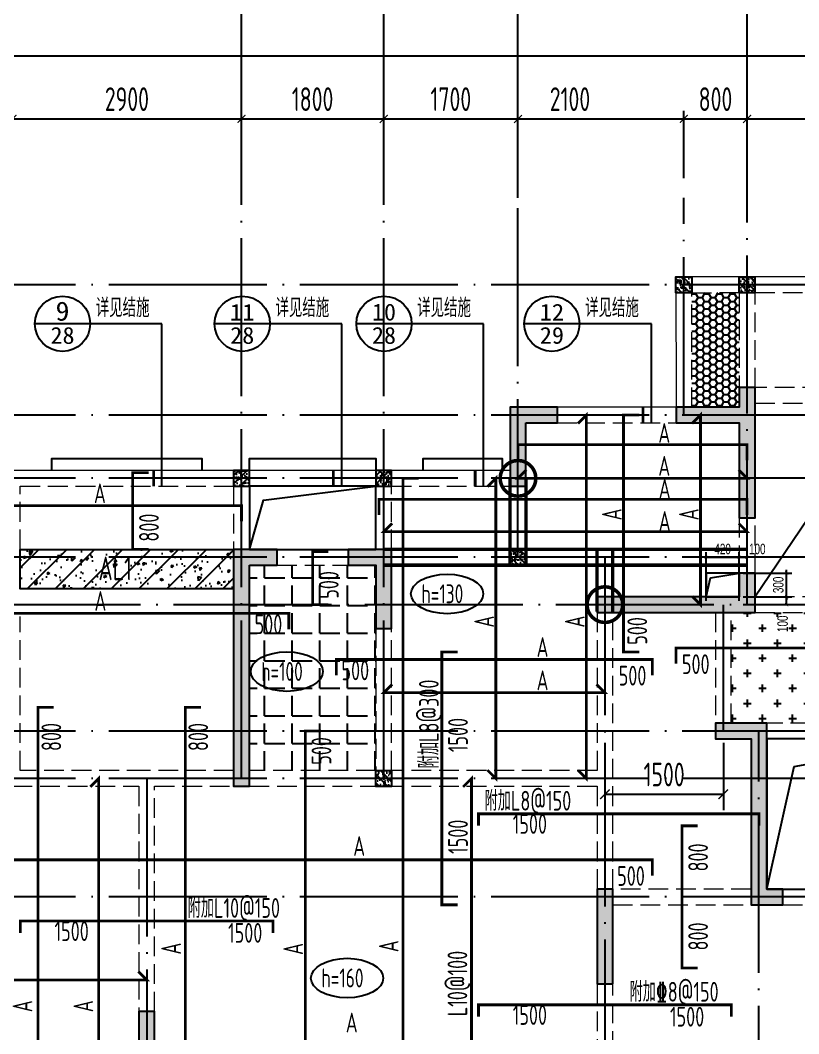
# Model space of a CAD drawing. Extents: x -1058961 to 23600, y -449123 to 2751847.
# Drawn here: x -329506 to -319653, y -185706 to -172876 of the extents above; entities that cross this region are included whole.
import ezdxf
from ezdxf.enums import TextEntityAlignment as Align

# ---------------------------------------------------------------- set-up
doc = ezdxf.new("R2010")
doc.units = 0
doc.header["$LTSCALE"] = 1000
doc.linetypes.add('DASH', pattern=[0.35, 0.25, -0.1])
doc.linetypes.add('DOTE', pattern=[2.42, 2, -0.2, 0.02, -0.2])
doc.layers.get('0').update_dxf_attribs({"linetype": 'CONTINUOUS'})
doc.layers.get('DEFPOINTS').update_dxf_attribs({"linetype": 'CONTINUOUS'})
doc.layers.add('+公共字体', color=7, linetype='CONTINUOUS', lineweight=20)
for name, color, linetype in [('A-AXIS', 1, 'CONTINUOUS'), ('A-DOTE', 10, 'DOTE'), ('BEAM', 4, 'DASH'), ('DIM_IDEN', 67, 'CONTINUOUS'), ('PUB_TEXT', 2, 'CONTINUOUS'), ('ROOF', 183, 'CONTINUOUS'), ('S-B板填充', 251, 'CONTINUOUS'), ('S-B板标注', 3, 'CONTINUOUS'), ('S-B板配筋', 6, 'CONTINUOUS'), ('S-B板配筋号', 7, 'CONTINUOUS'), ('S-C承台编号', 6, 'CONTINUOUS'), ('S-D洞口', 4, 'CONTINUOUS'), ('S-D洞口标注', 3, 'CONTINUOUS'), ('S-L主梁线', 4, 'DASH'), ('S-Q墙填充', 252, 'CONTINUOUS'), ('S-Q墙实线', 6, 'CONTINUOUS'), ('S-Q墙标注', 3, 'CONTINUOUS'), ('S-Y一般标注', 3, 'CONTINUOUS'), ('S-板正筋', 2, 'CONTINUOUS'), ('S-构造柱', 212, 'CONTINUOUS'), ('TEXT', 2, 'CONTINUOUS'), ('水平筋标注', 7, 'CONTINUOUS'), ('看线', 251, 'CONTINUOUS')]:
    doc.layers.add(name, color=color, linetype=linetype)
doc.layers.add('配箍校核', color=34, linetype='CONTINUOUS', plot=False)
doc.styles.add('_TCH_AXIS', font='COMPLEX', dxfattribs={"bigfont": 'GBCBIG'})
doc.styles.add('_TCH_LABEL', font='simhei.ttf')
doc.styles.add('TSSD_DIMENSION', font='Tssdeng.shx', dxfattribs={"width": 0.7, "bigfont": 'tssdchn.shx'})
doc.styles.add('TSSD_REIN', font='tssdeng.shx', dxfattribs={"width": 0.7, "height": 300, "bigfont": 'tssdchn.shx'})
doc.styles.add('结构文字', font='zstxt.shx', dxfattribs={"width": 0.7, "bigfont": 'zshz.shx'})
doc.dimstyles.new('STRUCK', dxfattribs={"dimtxt": 400, "dimasz": 121, "dimexe": 200, "dimexo": 150, "dimgap": 115, "dimtad": 1, "dimdec": 0, "dimdsep": 46, "dimtxsty": '结构文字', "dimblk": 'ARCHTICK', "dimcen": 400, "dimclrd": 3, "dimclre": 3, "dimclrt": 7, "dimadec": 0, "dimazin": 0, "dimtfac": 1, "dimtdec": 0, "dimtix": 1, "dimtmove": 2, "dimatfit": 3, "dimldrblk": '_DIMX', "dimfxl": 0, "dimtolj": 1, "dimtzin": 0, "dimarcsym": 0})
doc.dimstyles.new('STRUCK30', dxfattribs={"dimscale": 0.33333, "dimtxt": 400, "dimasz": 121, "dimexe": 200, "dimexo": 150, "dimgap": 115, "dimtad": 1, "dimdec": 0, "dimdsep": 46, "dimtxsty": '结构文字', "dimblk": 'ARCHTICK', "dimcen": 400, "dimclrd": 3, "dimclre": 3, "dimclrt": 7, "dimadec": 0, "dimazin": 0, "dimtfac": 1, "dimtdec": 0, "dimtix": 1, "dimtmove": 2, "dimatfit": 3, "dimldrblk": '_DIMX', "dimfxl": 0, "dimtolj": 1, "dimtzin": 0, "dimarcsym": 0})
doc.dimstyles.new('TSSD_100_100', dxfattribs={"dimtxt": 300, "dimasz": 100, "dimexe": 100, "dimexo": 250, "dimgap": 100, "dimtad": 1, "dimdec": 0, "dimzin": 0, "dimdsep": 46, "dimtxsty": 'TSSD_DIMENSION', "dimblk": 'ARCHTICK', "dimcen": 0, "dimdle": 100, "dimclrt": 7, "dimadec": 0, "dimazin": 0, "dimtfac": 1, "dimtdec": 0, "dimtix": 1, "dimtmove": 2, "dimatfit": 3, "dimldrblk": 'ARCHTICK', "dimfxl": 0, "dimtolj": 1, "dimtzin": 0, "dimarcsym": 0})

# ---------------------------------------------------------------- blocks, each defined once
blk = doc.blocks.new('_ArchTick')
at = {"color": 0, "linetype": 'ByBlock', "const_width": 0.15}
blk.add_lwpolyline([(-0.5, -0.5), (0.5, 0.5)], dxfattribs=at)
blk = doc.blocks.new('*D1063')
at = {"layer": 'DEFPOINTS', "color": 0}
for p in [(9300, 19250), (6400, 18250), (9300, 18250)]:
    blk.add_point(p, dxfattribs=at)
at = {"layer": 'S-Y一般标注', "color": 0, "lineweight": -2}
for p, q in [((6300, 19250), (9400, 19250)), ((6400, 18500), (6400, 19350)), ((9300, 18500), (9300, 19350))]:
    blk.add_line(p, q, dxfattribs=at)
at = {"layer": 'S-Y一般标注', "color": 0, "lineweight": -2, "xscale": 100, "yscale": 100, "zscale": 100, "rotation": 180}
blk.add_blockref('_ArchTick', (6400, 19250), dxfattribs=at)
at = {"layer": 'S-Y一般标注', "color": 0, "lineweight": -2, "xscale": 100, "yscale": 100, "zscale": 100}
blk.add_blockref('_ArchTick', (9300, 19250), dxfattribs=at)
at = {"layer": 'S-Y一般标注', "color": 7, "insert": (7850, 19500), "char_height": 300, "attachment_point": 5, "style": 'TSSD_DIMENSION'}
blk.add_mtext('\\A1;2900', dxfattribs=at)
blk = doc.blocks.new('*D1064')
at = {"layer": 'DEFPOINTS', "color": 0}
for p in [(11100, 19250), (9300, 18250), (11100, 18250)]:
    blk.add_point(p, dxfattribs=at)
at = {"layer": 'S-Y一般标注', "color": 0, "lineweight": -2}
for p, q in [((9200, 19250), (11200, 19250)), ((9300, 18500), (9300, 19350)), ((11100, 18500), (11100, 19350))]:
    blk.add_line(p, q, dxfattribs=at)
at = {"layer": 'S-Y一般标注', "color": 0, "lineweight": -2, "xscale": 100, "yscale": 100, "zscale": 100, "rotation": 180}
blk.add_blockref('_ArchTick', (9300, 19250), dxfattribs=at)
at = {"layer": 'S-Y一般标注', "color": 0, "lineweight": -2, "xscale": 100, "yscale": 100, "zscale": 100}
blk.add_blockref('_ArchTick', (11100, 19250), dxfattribs=at)
at = {"layer": 'S-Y一般标注', "color": 7, "insert": (10200, 19500), "char_height": 300, "attachment_point": 5, "style": 'TSSD_DIMENSION'}
blk.add_mtext('\\A1;1800', dxfattribs=at)
blk = doc.blocks.new('*D1065')
at = {"layer": 'DEFPOINTS', "color": 0}
for p in [(12800, 19250), (11100, 18250), (12800, 18250)]:
    blk.add_point(p, dxfattribs=at)
at = {"layer": 'S-Y一般标注', "color": 0, "lineweight": -2}
for p, q in [((11000, 19250), (12900, 19250)), ((11100, 18500), (11100, 19350)), ((12800, 18500), (12800, 19350))]:
    blk.add_line(p, q, dxfattribs=at)
at = {"layer": 'S-Y一般标注', "color": 0, "lineweight": -2, "xscale": 100, "yscale": 100, "zscale": 100, "rotation": 180}
blk.add_blockref('_ArchTick', (11100, 19250), dxfattribs=at)
at = {"layer": 'S-Y一般标注', "color": 0, "lineweight": -2, "xscale": 100, "yscale": 100, "zscale": 100}
blk.add_blockref('_ArchTick', (12800, 19250), dxfattribs=at)
at = {"layer": 'S-Y一般标注', "color": 7, "insert": (11950, 19500), "char_height": 300, "attachment_point": 5, "style": 'TSSD_DIMENSION'}
blk.add_mtext('\\A1;1700', dxfattribs=at)
blk = doc.blocks.new('*D1066')
at = {"layer": 'DEFPOINTS', "color": 0}
for p in [(14900, 19250), (12800, 18250), (14900, 18250)]:
    blk.add_point(p, dxfattribs=at)
at = {"layer": 'S-Y一般标注', "color": 0, "lineweight": -2}
for p, q in [((12700, 19250), (15000, 19250)), ((12800, 18500), (12800, 19350)), ((14900, 18500), (14900, 19350))]:
    blk.add_line(p, q, dxfattribs=at)
at = {"layer": 'S-Y一般标注', "color": 0, "lineweight": -2, "xscale": 100, "yscale": 100, "zscale": 100, "rotation": 180}
blk.add_blockref('_ArchTick', (12800, 19250), dxfattribs=at)
at = {"layer": 'S-Y一般标注', "color": 0, "lineweight": -2, "xscale": 100, "yscale": 100, "zscale": 100}
blk.add_blockref('_ArchTick', (14900, 19250), dxfattribs=at)
at = {"layer": 'S-Y一般标注', "color": 7, "insert": (13458, 19500), "char_height": 300, "attachment_point": 5, "style": 'TSSD_DIMENSION'}
blk.add_mtext('\\A1;2100', dxfattribs=at)
blk = doc.blocks.new('*D1067')
at = {"layer": 'DEFPOINTS', "color": 0}
for p in [(18500, 19250), (15700, 18250), (18500, 18250)]:
    blk.add_point(p, dxfattribs=at)
at = {"layer": 'S-Y一般标注', "color": 0, "lineweight": -2}
for p, q in [((15600, 19250), (18600, 19250)), ((15700, 18500), (15700, 19350)), ((18500, 18500), (18500, 19350))]:
    blk.add_line(p, q, dxfattribs=at)
at = {"layer": 'S-Y一般标注', "color": 0, "lineweight": -2, "xscale": 100, "yscale": 100, "zscale": 100, "rotation": 180}
blk.add_blockref('_ArchTick', (15700, 19250), dxfattribs=at)
at = {"layer": 'S-Y一般标注', "color": 0, "lineweight": -2, "xscale": 100, "yscale": 100, "zscale": 100}
blk.add_blockref('_ArchTick', (18500, 19250), dxfattribs=at)
at = {"layer": 'S-Y一般标注', "color": 7, "insert": (17100, 19500), "char_height": 300, "attachment_point": 5, "style": 'TSSD_DIMENSION'}
blk.add_mtext('\\A1;2800', dxfattribs=at)
blk = doc.blocks.new('*D1084')
at = {"layer": 'DEFPOINTS', "color": 0}
for p in [(54600, 20050), (4600, 18250), (54600, 18250)]:
    blk.add_point(p, dxfattribs=at)
at = {"layer": 'S-Y一般标注', "color": 0, "lineweight": -2}
for p, q in [((4600, 18500), (4600, 20150)), ((54600, 18500), (54600, 20150)), ((4500, 20050), (54700, 20050))]:
    blk.add_line(p, q, dxfattribs=at)
at = {"layer": 'S-Y一般标注', "color": 0, "lineweight": -2, "xscale": 100, "yscale": 100, "zscale": 100, "rotation": 180}
blk.add_blockref('_ArchTick', (4600, 20050), dxfattribs=at)
at = {"layer": 'S-Y一般标注', "color": 0, "lineweight": -2, "xscale": 100, "yscale": 100, "zscale": 100}
blk.add_blockref('_ArchTick', (54600, 20050), dxfattribs=at)
at = {"layer": 'S-Y一般标注', "color": 7, "insert": (29600, 20300), "char_height": 300, "attachment_point": 5, "style": 'TSSD_DIMENSION'}
blk.add_mtext('\\A1;50000', dxfattribs=at)
blk = doc.blocks.new('*D1095')
at = {"layer": 'DEFPOINTS', "color": 0}
for p in [(15700, 19250), (14900, 18250), (15700, 18250)]:
    blk.add_point(p, dxfattribs=at)
at = {"layer": 'S-Y一般标注', "color": 0, "lineweight": -2}
for p, q in [((14800, 19250), (15800, 19250)), ((14900, 18500), (14900, 19350)), ((15700, 18500), (15700, 19350))]:
    blk.add_line(p, q, dxfattribs=at)
at = {"layer": 'S-Y一般标注', "color": 0, "lineweight": -2, "xscale": 100, "yscale": 100, "zscale": 100, "rotation": 180}
blk.add_blockref('_ArchTick', (14900, 19250), dxfattribs=at)
at = {"layer": 'S-Y一般标注', "color": 0, "lineweight": -2, "xscale": 100, "yscale": 100, "zscale": 100}
blk.add_blockref('_ArchTick', (15700, 19250), dxfattribs=at)
at = {"layer": 'S-Y一般标注', "color": 7, "insert": (15300, 19500), "char_height": 300, "attachment_point": 5, "style": 'TSSD_DIMENSION'}
blk.add_mtext('\\A1;800', dxfattribs=at)
blk = doc.blocks.new('20210729.03504727')
at = {"layer": '看线', "color": 202, "ltscale": 0.5}
for points in [[(1800, 10800), (1800, 10950), (3700, 10950), (3700, 10800)], [(4300, 10800), (4300, 10950), (5900, 10950), (5900, 10800)], [(6500, 10800), (6500, 10950), (7500, 10950), (7500, 10800)]]:
    blk.add_lwpolyline(points, dxfattribs=at)
blk = doc.blocks.new('*D372')
at = {"layer": 'DEFPOINTS', "color": 0}
for p in [(-320406, -179874), (-319806, -179874), (-320406, -180174)]:
    blk.add_point(p, dxfattribs=at)
at = {"layer": 'S-D洞口标注', "color": 3, "lineweight": -2}
for p, q in [((-320356, -179874), (-319740, -179874)), ((-319806, -179874), (-319806, -179834)), ((-319806, -180174), (-319806, -179874)), ((-320356, -180174), (-319740, -180174)), ((-319806, -180174), (-319806, -180215))]:
    blk.add_line(p, q, dxfattribs=at)
at = {"layer": 'S-D洞口标注', "color": 3, "lineweight": -2, "xscale": 40.33293, "yscale": 40.33293, "zscale": 40.33293}
for p, rotation in [((-319806, -179874), 270), ((-319806, -180174), 90)]:
    blk.add_blockref('_ArchTick', p, dxfattribs=dict(at, rotation=rotation))
at = {"layer": 'S-D洞口标注', "color": 7, "insert": (-319911, -180024), "char_height": 133.3, "attachment_point": 5, "rotation": 90, "style": '结构文字'}
blk.add_mtext('\\A1;300', dxfattribs=at)
blk = doc.blocks.new('_DIMX')
blk.add_line((-150, 0), (150, 0))
at = {"const_width": 50}
blk.add_lwpolyline([(-70, -70), (70, 70)], dxfattribs=at)
blk = doc.blocks.new('*D373')
at = {"layer": 'DEFPOINTS', "color": 0}
for p in [(-320406, -179675), (-320826, -180275), (-320406, -180274)]:
    blk.add_point(p, dxfattribs=at)
at = {"layer": 'S-D洞口标注', "color": 3, "lineweight": -2}
for p, q in [((-320826, -180225), (-320826, -179608)), ((-320406, -180224), (-320406, -179608)), ((-320826, -179675), (-320406, -179675))]:
    blk.add_line(p, q, dxfattribs=at)
at = {"layer": 'S-D洞口标注', "color": 3, "lineweight": -2, "xscale": 40.33293, "yscale": 40.33293, "zscale": 40.33293, "rotation": 180}
blk.add_blockref('_ArchTick', (-320826, -179675), dxfattribs=at)
at = {"layer": 'S-D洞口标注', "color": 3, "lineweight": -2, "xscale": 40.33293, "yscale": 40.33293, "zscale": 40.33293}
blk.add_blockref('_ArchTick', (-320406, -179675), dxfattribs=at)
at = {"layer": 'S-D洞口标注', "color": 7, "insert": (-320616, -179570), "char_height": 133.3, "attachment_point": 5, "style": '结构文字'}
blk.add_mtext('\\A1;420', dxfattribs=at)
blk = doc.blocks.new('*D374')
at = {"layer": 'DEFPOINTS', "color": 0}
for p in [(-320306, -179675), (-320406, -180274), (-320306, -180274)]:
    blk.add_point(p, dxfattribs=at)
at = {"layer": 'S-D洞口标注', "color": 3, "lineweight": -2}
for p, q in [((-320406, -180224), (-320406, -179608)), ((-320306, -180224), (-320306, -179608)), ((-320406, -179675), (-320306, -179675))]:
    blk.add_line(p, q, dxfattribs=at)
at = {"layer": 'S-D洞口标注', "color": 3, "lineweight": -2, "xscale": 40.33293, "yscale": 40.33293, "zscale": 40.33293, "rotation": 180}
blk.add_blockref('_ArchTick', (-320406, -179675), dxfattribs=at)
at = {"layer": 'S-D洞口标注', "color": 3, "lineweight": -2, "xscale": 40.33293, "yscale": 40.33293, "zscale": 40.33293}
blk.add_blockref('_ArchTick', (-320306, -179675), dxfattribs=at)
at = {"layer": 'S-D洞口标注', "color": 7, "insert": (-320177, -179570), "char_height": 133.3, "attachment_point": 5, "style": '结构文字'}
blk.add_mtext('\\A1;100', dxfattribs=at)
blk = doc.blocks.new('*D375')
at = {"layer": 'DEFPOINTS', "color": 0}
for p in [(-320406, -180174), (-319806, -180174), (-320406, -180274)]:
    blk.add_point(p, dxfattribs=at)
at = {"layer": 'S-D洞口标注', "color": 3, "lineweight": -2}
for p, q in [((-320356, -180174), (-319740, -180174)), ((-319806, -180274), (-319806, -180174)), ((-320356, -180274), (-319740, -180274))]:
    blk.add_line(p, q, dxfattribs=at)
at = {"layer": 'S-D洞口标注', "color": 3, "lineweight": -2, "xscale": 40.33293, "yscale": 40.33293, "zscale": 40.33293}
for p, rotation in [((-319806, -180174), 90), ((-319806, -180274), 270)]:
    blk.add_blockref('_ArchTick', p, dxfattribs=dict(at, rotation=rotation))
at = {"layer": 'S-D洞口标注', "color": 7, "insert": (-319856, -180516), "char_height": 133.3, "attachment_point": 5, "rotation": 90, "style": '结构文字'}
blk.add_mtext('\\A1;100', dxfattribs=at)
blk = doc.blocks.new('20210803.22403995')
at = {"layer": '+公共字体', "color": 2, "const_width": 45}
for points in [[(-856038, -168387, 1), (-856038, -167937, 1), (-856038, -168387, -1)], [(-854938, -169986, 1), (-854938, -169536, 1), (-854938, -169986, -1)]]:
    blk.add_lwpolyline(points, format="xyb", dxfattribs=at)
blk = doc.blocks.new('20210807.15312446')
at = {"layer": 'S-Q墙填充'}
h = blk.add_hatch(color=252, dxfattribs=at)
h.dxf.hatch_style = 1
h.paths.add_polyline_path([(72216, 67840), (72216, 68190), (72016, 68190), (72016, 67940), (71216, 67940), (71216, 67740), (72016, 67740), (72016, 66540), (72216, 66540)])
h = blk.add_hatch(color=252, dxfattribs=at)
h.dxf.hatch_style = 1
h.paths.add_polyline_path([(69316, 67740), (69716, 67740), (69716, 67940), (69116, 67940), (69116, 66940), (69316, 66940)])
h = blk.add_hatch(color=252, dxfattribs=at)
h.dxf.hatch_style = 1
h.paths.add_polyline_path([(65816, 65940), (66166, 65940), (66166, 66140), (65616, 66140), (65616, 63140), (65816, 63140)])
h = blk.add_hatch(color=252, dxfattribs=at)
h.dxf.hatch_style = 1
h.paths.add_polyline_path([(67616, 66140), (67066, 66140), (67066, 65940), (67416, 65940), (67416, 65140), (67616, 65140)])
h = blk.add_hatch(color=252, dxfattribs=at)
h.dxf.hatch_style = 1
h.paths.add_polyline_path([(72216, 65340), (72216, 65840), (72016, 65840), (72016, 65540), (71816, 65540), (70216, 65540), (70216, 65340), (71816, 65340)])
h = blk.add_hatch(color=252, dxfattribs=at)
h.dxf.hatch_style = 1
h.paths.add_polyline_path([(72366, 61840), (72366, 63940), (71716, 63940), (71716, 63740), (72166, 63740), (72166, 61640), (72566, 61640), (72566, 61840)])
h = blk.add_hatch(color=252, dxfattribs=at)
h.dxf.hatch_style = 1
h.paths.add_polyline_path([(70416, 60640), (70416, 61840), (70216, 61840), (70216, 60640)])
h = blk.add_hatch(color=252, dxfattribs=at)
h.dxf.hatch_style = 1
h.paths.add_polyline_path([(64616, 60290), (64416, 60290), (64416, 58840), (63716, 58840), (63616, 58840), (63616, 58640), (63716, 58640), (64616, 58640)])
at = {"layer": 'S-D洞口', "color": 5}
for points in [[(65816, 66140), (67416, 66140), (67416, 66940), (65816, 66940), (65816, 66140), (65993, 66762), (67416, 66940)], [(72366, 61840), (74666, 61840), (74666, 63740), (72366, 63740), (72366, 61840), (72712, 63393), (74666, 63740)]]:
    blk.add_lwpolyline(points, dxfattribs=at)
at = {"layer": 'S-L主梁线', "linetype": 'ByBlock', "lineweight": 18}
for p, q in [((72116, 69590), (71215, 69589)), ((71215, 69589), (71216, 67940)), ((74915, 69590), (72116, 69590)), ((71216, 67940), (69716, 67940)), ((65716, 67140), (62716, 67140)), ((67516, 67140), (65716, 67140)), ((69116, 67140), (67516, 67140)), ((65816, 66940), (67416, 66940)), ((65816, 66140), (65816, 66940)), ((67416, 66940), (67416, 66140)), ((67066, 66140), (66166, 66140)), ((72366, 63740), (74666, 63740)), ((73516, 61840), (72566, 61840))]:
    blk.add_line(p, q, dxfattribs=at)
at = {"layer": 'S-L主梁线', "linetype": 'DASH', "lineweight": 18}
for p, q in [((71415, 69389), (72016, 69390)), ((71416, 67940), (71415, 69389)), ((72016, 69390), (72016, 68190)), ((72216, 69390), (74815, 69390)), ((72216, 68190), (72216, 69390)), ((74816, 68190), (72216, 68190)), ((72216, 67990), (74816, 67990)), ((69716, 67740), (71216, 67740)), ((62916, 66940), (65616, 66940)), ((62916, 66140), (62916, 66940)), ((65616, 66940), (65616, 66140)), ((67616, 66940), (69116, 66940)), ((67616, 66140), (67616, 66940)), ((72016, 66540), (72016, 65840)), ((72216, 65840), (72216, 66540)), ((66166, 65940), (67066, 65940)), ((74816, 65540), (72216, 65540)), ((70216, 65340), (70216, 63340)), ((70416, 63240), (70416, 65340)), ((71716, 65340), (71716, 63940)), ((71916, 63940), (71916, 65340)), ((72216, 65340), (74816, 65340)), ((62916, 63340), (62916, 65290)), ((67416, 65140), (67416, 63340)), ((67616, 63340), (67616, 65140)), ((74666, 63940), (72366, 63940)), ((64516, 63340), (62916, 63340)), ((65616, 63340), (64516, 63340)), ((67416, 63340), (65816, 63340)), ((70216, 63340), (67616, 63340)), ((62816, 63140), (64416, 63140)), ((64416, 63140), (64416, 60290)), ((64616, 63140), (65616, 63140)), ((64616, 60290), (64616, 63140)), ((65816, 63140), (67516, 63140)), ((67516, 63140), (70216, 63140)), ((70216, 63140), (70216, 61840)), ((70416, 61840), (70416, 63240)), ((72166, 61840), (70416, 61840)), ((70416, 61640), (72166, 61640)), ((72566, 61640), (73516, 61640)), ((70216, 60640), (70216, 59090)), ((70416, 59090), (70416, 60640))]:
    blk.add_line(p, q, dxfattribs=at)
at = {"layer": 'S-Q墙实线'}
for points in [[(72216, 67840), (72216, 68190), (72016, 68190), (72016, 67940), (71216, 67940), (71216, 67740), (72016, 67740), (72016, 66540), (72216, 66540), (72216, 67840)], [(63716, 58840), (63616, 58840), (63616, 58640), (63716, 58640), (64616, 58640), (64616, 60290), (64416, 60290), (64416, 58840), (63716, 58840)]]:
    blk.add_lwpolyline(points, dxfattribs=at)
for points in [[(69316, 67740), (69716, 67740), (69716, 67940), (69116, 67940), (69116, 66940), (69316, 66940)], [(65816, 65940), (66166, 65940), (66166, 66140), (65616, 66140), (65616, 63140), (65816, 63140)], [(67616, 66140), (67066, 66140), (67066, 65940), (67416, 65940), (67416, 65140), (67616, 65140)], [(72216, 65340), (72216, 65840), (72016, 65840), (72016, 65540), (71816, 65540), (70216, 65540), (70216, 65340), (71816, 65340)], [(72366, 61840), (72366, 63940), (71716, 63940), (71716, 63740), (72166, 63740), (72166, 61640), (72566, 61640), (72566, 61840)], [(70416, 60640), (70416, 61840), (70216, 61840), (70216, 60640)]]:
    blk.add_lwpolyline(points, close=True, dxfattribs=at)
blk = doc.blocks.new('20210730.02141516')
at = {"layer": 'S-构造柱'}
h = blk.add_hatch(dxfattribs=at)
h.set_pattern_fill('ARMORED', color=256, scale=15, angle=-90, style=0)
h.set_pattern_definition([(320, (-154189.41, 3278673.45), (-9.4128202, -107.5890274), [11.25, -123.75]), (265, (-154189.41, 3278673.45), (112.82882, 20.8127), [9, -99]), (10.4514, (-154190.19, 3278664.49), (103.4159313, -86.7764073), [9.5610285, -105.1713168]), (316.1842, (-154159.41, 3278673.45), (-24.827852, -160.0861573), [16.875, -185.625]), (6.6356, (-154161.48, 3278660.11), (146.117681, -140.199406), [14.341543, -157.75695]), (261.1842, (-154159.41, 3278673.45), (146.11779, -140.199292), [13.5, -148.5]), (291, (-154166.91, 3278658.45), (-60.3928336, -89.5360578), [11.25, -123.75]), (236, (-154166.91, 3278658.45), (108.7725068, -36.4972998), [9, -99]), (341.4514, (-154171.94, 3278650.99), (48.3795745, -126.0333943), [9.5610285, -105.1713168]), (307.5, (-154189.41, 3278673.454), (49.93407807, -1.8239783), [0, -97.8, 0, -100.5, 0, -99.375]), (277.5, (-154189.41, 3278673.454), (59.1617568, -39.4604306), [0, -57.3, 0, -95.55, 0, -37.875]), (237.5, (-154189.41, 3278706.904), (-3.38323076, -80.07336543), [0, -37.5, 0, -117, 0, -155.25]), (227.5, (-154189.41, 3278721.904), (15.0157473, -87.4779254), [0, -48.75, 0, -77.7, 0, -110.25]), (315, (-154189.41, 3278673.454), (53.0330086, 53.0330086), [])])
h.paths.add_polyline_path([(200, 200), (200, 0), (0, 0), (0, 200)])
blk.add_lwpolyline([(200, 200), (200, 0), (0, 0), (0, 200)], close=True, dxfattribs=at)
blk = doc.blocks.new('20210809.18285270')
at = {"layer": 'ROOF', "rotation": 359.9999999538236}
for p in [(10300, 12550), (11100, 12550), (8200, 9100)]:
    blk.add_blockref('20210730.02141516', p, dxfattribs=at)
at = {"layer": 'ROOF', "xscale": -1}
for p in [(4900, 10100), (6700, 10100)]:
    blk.add_blockref('20210730.02141516', p, dxfattribs=at)
at = {"layer": 'ROOF'}
blk.add_blockref('20210730.02141516', (6500, 6300), dxfattribs=at)
blk = doc.blocks.new('*D2719')
at = {"layer": 'DEFPOINTS', "color": 0}
for p in [(-205458, -4859), (-203959, -4859), (-203959, -5659)]:
    blk.add_point(p, dxfattribs=at)
at = {"layer": 'S-Q墙标注', "color": 3, "lineweight": -2}
for p, q in [((-205458, -5009), (-205458, -5859)), ((-203959, -5009), (-203959, -5859)), ((-205458, -5659), (-203959, -5659))]:
    blk.add_line(p, q, dxfattribs=at)
at = {"layer": 'S-Q墙标注', "color": 3, "lineweight": -2, "xscale": 121, "yscale": 121, "zscale": 121, "rotation": 180}
blk.add_blockref('_ArchTick', (-205458, -5659), dxfattribs=at)
at = {"layer": 'S-Q墙标注', "color": 3, "lineweight": -2, "xscale": 121, "yscale": 121, "zscale": 121}
blk.add_blockref('_ArchTick', (-203959, -5659), dxfattribs=at)
at = {"layer": 'S-Q墙标注', "color": 7, "insert": (-204709, -5409), "char_height": 300, "attachment_point": 5, "style": 'TSSD_REIN'}
blk.add_mtext('\\A1;1500', dxfattribs=at)
blk = doc.blocks.new('20210811.10050802')
at = {"layer": 'DIM_IDEN'}
for p, q in [((3132, 14161), (2432, 14161)), ((4041, 14161), (3132, 14161)), ((4041, 12105), (4041, 14161)), ((5407, 14161), (4707, 14161)), ((6316, 14161), (5407, 14161)), ((6316, 12105), (6316, 14161)), ((7201, 14161), (6501, 14161)), ((8110, 14161), (7201, 14161)), ((8110, 12105), (8110, 14161)), ((9326, 14161), (8626, 14161)), ((10235, 14161), (9326, 14161)), ((10235, 12905), (10235, 14161))]:
    blk.add_line(p, q, dxfattribs=at)
at = {"layer": 'DIM_IDEN', "const_width": 35}
for points in [[(10130, 12905), (10130, 13105)], [(3936, 12105), (3936, 12305)], [(6211, 12105), (6211, 12305)], [(8005, 12105), (8005, 12305)]]:
    blk.add_lwpolyline(points, dxfattribs=at)
at = {"layer": 'DIM_IDEN'}
for centre in [(2782, 14161), (5057, 14161), (6851, 14161), (8976, 14161)]:
    blk.add_circle(centre, 350, dxfattribs=at)
at = {"layer": 'PUB_TEXT', "style": '_TCH_AXIS'}
for p in [(3202, 14245), (5477, 14245), (7271, 14245), (9396, 14245)]:
    blk.add_text('详见结施', height=236.3, dxfattribs=at).set_placement(p)
at = {"layer": 'PUB_TEXT', "style": '_TCH_LABEL'}
for s, height, width, p, p2 in [('9', 242, 1.011364, (2694, 14200), (2870, 14200)), ('11', 210.8, 1.034884, (4900, 14202), (5214, 14202)), ('10', 213.8, 0.988889, (6699, 14202), (7003, 14202)), ('12', 211.6, 1.022989, (8821, 14202), (9132, 14202)), ('28', 213.8, 0.988889, (2630, 13907), (2934, 13907)), ('28', 213.8, 0.988889, (4905, 13907), (5209, 13907)), ('28', 213.8, 0.988889, (6699, 13907), (7003, 13907)), ('29', 212.7, 1.00565, (8823, 13908), (9130, 13908))]:
    blk.add_text(s, height=height, dxfattribs=dict(at, width=width)).set_placement(p, p2, align=Align.FIT)
blk = doc.blocks.new('20210726.16395156')
at = {"layer": 'A-AXIS'}
for p, q in [((9300, 18249.9), (9300, 21049.9)), ((11100, 18249.9), (11100, 21049.9)), ((12800, 18249.9), (12800, 21049.9)), ((15700, 18249.9), (15700, 21049.9))]:
    blk.add_line(p, q, dxfattribs=at)
at = {"layer": 'A-DOTE'}
for p, q in [((9300, 10900), (9300, 18249.9)), ((11100, 10900), (11100, 18249.9)), ((12800, 13700), (12800, 18249.9)), ((14900, 15500), (14900, 18249.9)), ((15700, 13100.3), (15700, 18249.9)), ((55600, 17150), (3600, 17150)), ((55600, 15500), (3600, 15500)), ((55600, 14700), (3600, 14700)), ((55600, 13700), (3600, 13700)), ((13900.2, 13700), (13900, 3600)), ((3600, 13100.3), (55600, 13100.3)), ((15400, 11500), (15400, 13100)), ((55600, 11500), (3600, 11500)), ((15850, 3600), (15850, 11500)), ((55600, 10900), (3600, 10900)), ((8100, 10900), (8100, 3600)), ((55600, 9400), (3600, 9400))]:
    blk.add_line(p, q, dxfattribs=at)
at = {"layer": 'S-Y一般标注'}
for base, p1, p2, picture, middle in [((54600, 20049.9), (4600, 18249.9), (54600, 18249.9), '*D1084', (29600, 20299.9)), ((9300, 19249.9), (6400, 18249.9), (9300, 18249.9), '*D1063', (7850, 19499.9)), ((11100, 19249.9), (9300, 18249.9), (11100, 18249.9), '*D1064', (10200, 19499.9)), ((12800, 19249.9), (11100, 18249.9), (12800, 18249.9), '*D1065', (11950, 19499.9)), ((15700, 19249.9), (14900, 18249.9), (15700, 18249.9), '*D1095', (15300, 19499.9)), ((18500, 19249.9), (15700, 18249.9), (18500, 18249.9), '*D1067', (17100, 19499.9))]:
    dim = blk.add_linear_dim(base=base, p1=p1, p2=p2, dimstyle='TSSD_100_100', dxfattribs=at)
    dim.commit()
    dim.dimension.update_dxf_attribs({"geometry": picture, "text_midpoint": middle})
dim = blk.add_linear_dim(base=(14900, 19249.9), p1=(12800, 18249.9), p2=(14900, 18249.9), dimstyle='TSSD_100_100', dxfattribs=at)
dim.commit()
dim.dimension.update_dxf_attribs({"geometry": '*D1066', "text_midpoint": (13458.1, 19499.9), "dimtype": 160})
blk = doc.blocks.new('20210810.19092027')
at = {"layer": 'S-Q墙标注'}
dim = blk.add_linear_dim(base=(96017.8, 61274), p1=(94518, 62074), p2=(96017.8, 62074), dimstyle='STRUCK', override={"dimtxt": 300, "dimgap": 100, "dimtxsty": 'TSSD_REIN'}, dxfattribs=at)
dim.commit()
dim.dimension.update_dxf_attribs({"geometry": '*D2719', "text_midpoint": (95267.9, 61524), "insert": (299976.5, 66933)})

msp = doc.modelspace()

# ---------------------------------------------------------------- hatches: boundary and pattern name
at = {"layer": 'BEAM', "linetype": 'ByBlock'}
h = msp.add_hatch(dxfattribs=at)
h.set_pattern_fill('ARMORED', color=252, scale=50, angle=180, style=0)
h.set_pattern_definition([(230, (-547277.35, 1734346.8), (-358.63009, 31.376067), [37.5, -412.5]), (175, (-547277.35, 1734346.8), (69.37567, -376.09607), [30, -330]), (280.4514, (-547307.24, 1734349.4), (-289.25469, -344.71977), [31.870095, -350.571056]), (226.1842, (-547277.35, 1734246.8), (-533.62052, 82.75951), [56.25, -618.75]), (276.6356, (-547321.8, 1734253.7), (-467.33135, -487.05894), [47.80514, -525.8565]), (171.1842, (-547277.35, 1734246.8), (-467.33097, -487.0593), [45, -495]), (201, (-547327.35, 1734271.8), (-298.453526, 201.309445), [37.5, -412.5]), (146, (-547327.35, 1734271.8), (-121.657666, -362.57502), [30, -330]), (251.4514, (-547352.22, 1734288.57), (-420.111314, -161.26525), [31.870095, -350.571056]), (217.5, (-547277.35, 1734346.8), (-6.079928, -166.446927), [0, -326, 0, -335, 0, -331.25]), (187.5, (-547277.35, 1734346.8), (-131.534769, -197.205856), [0, -191, 0, -318.5, 0, -126.25]), (147.5, (-547165.85, 1734346.8), (-266.911218, 11.277436), [0, -125, 0, -390, 0, -517.5]), (137.5, (-547115.85, 1734346.8), (-291.593085, -50.05249), [0, -162.5, 0, -259, 0, -367.5]), (225, (-547277.35, 1734346.8), (176.776695, -176.776695), [])])
h.paths.add_polyline_path([(-326806.22, -180074.51), (-329506.22, -180074.5), (-329506.22, -179574.5), (-326806.22, -179574.51)])
at = {"layer": 'S-B板填充', "linetype": 'ByBlock'}
h = msp.add_hatch(dxfattribs=at)
h.set_pattern_fill('HONEY', color=252, scale=17.142857, style=0)
h.set_pattern_definition([(0, (-265327.61, -360361.053), (81.642857, 47.136514), [54.42857, -108.857143]), (120, (-265327.61, -360361.053), (-81.642847, 47.136531), [54.42857, -108.857143]), (60, (-265327.61, -360361.053), (1e-05, 94.273045), [-108.857143, 54.42857])])
h.paths.add_polyline_path([(-321006.37, -177774.51), (-320406.23, -177774.51), (-320406.23, -176324.65), (-321006.37, -176324.65)])
at = {"layer": 'S-B板填充'}
h = msp.add_hatch(dxfattribs=at)
h.set_pattern_fill('ANGLE', color=252, scale=50, style=0)
h.set_pattern_definition([(0, (-228972.3, -328018.4), (0, 349.25), [254, -95.25]), (90, (-228972.3, -328018.4), (-349.25, 2e-14), [254, -95.25])])
h.paths.add_polyline_path([(-326606.23, -179774.51), (-325006.22, -179774.51), (-325006.22, -182374.51), (-326606.23, -182374.51)])
h = msp.add_hatch(dxfattribs=at)
h.set_pattern_fill('CROSS', color=252, scale=30, style=0)
h.set_pattern_definition([(0, (-233672.3, -328018.38), (190.5, 190.5), [95.25, -285.75]), (90, (-233624.67, -328066), (-190.5, 190.5), [95.25, -285.75])])
h.paths.add_polyline_path([(-320506.3, -180374.25), (-317306.36, -180374.25), (-317306.36, -181774.51), (-320506.3, -181774.51)])

# ---------------------------------------------------------------- linework, layer by layer
at = {"layer": 'BEAM', "linetype": 'ByBlock'}
msp.add_lwpolyline([(-326806.22, -180074.51), (-329506.22, -180074.5), (-329506.22, -179574.5), (-326806.22, -179574.51)], close=True, dxfattribs=at)
at = {"layer": 'S-B板标注'}
for centre in [(-324103.55, -180138.6), (-326132.31, -181121.44), (-325369.64, -185001.56)]:
    msp.add_ellipse(centre, major_axis=(-457.33, 0), ratio=0.54724159, dxfattribs=at)
at = {"layer": 'S-B板配筋', "lineweight": 35, "const_width": 35}
for points in [[(-322446.28, -182368.45), (-322340.22, -182474.51), (-322340.22, -177874.52), (-322446.28, -177980.58)], [(-321671.04, -180874.25), (-321871.04, -180874.25), (-321871.04, -177874.51), (-321671.04, -177874.51)], [(-321002.07, -180168.18), (-320896.01, -180274.25), (-320896.01, -177874.52), (-321002.07, -177980.58)], [(-323206.24, -178448.13), (-323206.24, -178248.13), (-320306.24, -178248.13), (-320306.24, -178448.13)], [(-327882.32, -179574.51), (-328082.32, -179574.51), (-328082.32, -178604.51), (-327882.32, -178604.51)], [(-323100.18, -178568.45), (-323206.24, -178674.52), (-320306.24, -178674.52), (-320412.31, -178568.45)], [(-324463.18, -188774.35), (-324663.18, -188774.35), (-324663.18, -178674.51), (-324463.18, -178674.51)], [(-323593.07, -182368.45), (-323487, -182474.51), (-323487, -178674.52), (-323593.07, -178780.58)], [(-324966.22, -179141.16), (-324966.22, -178941.16), (-320306.23, -178941.16), (-320306.23, -179141.16)], [(-329606.23, -179221.06), (-329606.23, -179021.06), (-326706.24, -179021.04), (-326706.24, -179221.04)], [(-324800.17, -179245.15), (-324906.23, -179351.21), (-320306.24, -179351.22), (-320412.31, -179245.15)], [(-325606.22, -180274.51), (-325806.22, -180274.51), (-325806.22, -179604.51), (-325606.22, -179604.51)], [(-331406.24, -180584.86), (-331406.24, -180384.86), (-326106.22, -180384.86), (-326106.22, -180584.86)], [(-323970.61, -184074.51), (-324170.61, -184074.51), (-324170.61, -180874.51), (-323970.61, -180874.51)], [(-321206.3, -181022.55), (-321206.3, -180822.55), (-316606.36, -180822.55), (-316606.36, -181022.55)], [(-325506.22, -181168.12), (-325506.22, -180968.12), (-321506.23, -180968.11), (-321506.23, -181168.11)], [(-324800.17, -181282.89), (-324906.23, -181388.96), (-322106.06, -181388.96), (-322212.13, -181282.89)], [(-329083.16, -186974.52), (-329283.16, -186974.52), (-329283.16, -181574.51), (-329083.16, -181574.51)], [(-327217.39, -188774.35), (-327417.39, -188774.35), (-327417.39, -181574.51), (-327217.39, -181574.51)], [(-325698.89, -188774.35), (-325898.89, -188774.35), (-325898.89, -181874.51), (-325698.89, -181874.51)], [(-328618.99, -186868.45), (-328512.93, -186974.52), (-328512.93, -182474.51), (-328618.99, -182580.58)], [(-323900.59, -188668.28), (-323794.53, -188774.35), (-323794.53, -182474.51), (-323900.59, -182580.58)], [(-323706.23, -183072.18), (-323706.23, -182922.18), (-320156.23, -182922.18), (-320156.23, -183072.18)], [(-320931.23, -184874.51), (-321131.23, -184874.51), (-321131.23, -183074.51), (-320931.23, -183074.51)], [(-321506.22, -183704.17), (-321506.22, -183504.17), (-331406.23, -183504.17), (-331406.23, -183704.17)], [(-329506.23, -184429.57), (-329506.23, -184279.57), (-326306.23, -184279.57), (-326306.23, -184429.57)], [(-331300.17, -184918.91), (-331406.23, -185024.98), (-327906.23, -185024.98), (-328012.3, -184918.91)], [(-323706.14, -185490.48), (-323706.14, -185340.48), (-320506.14, -185340.48), (-320506.14, -185490.48)]]:
    msp.add_lwpolyline(points, dxfattribs=at)
at = {"layer": 'S-B板配筋号', "color": 1}
msp.add_lwpolyline([(-320206.23, -180174.25), (-317606.72, -176324.51)], dxfattribs=at)
at = {"layer": 'S-D洞口', "color": 5}
for points in [[(-326606.22, -179574.51), (-325006.22, -179574.51), (-325006.22, -178774.51), (-326606.22, -178774.51), (-326606.22, -179574.51), (-326428.44, -178952.29), (-325006.22, -178774.51)], [(-320826.23, -180174.25), (-320406.23, -180174.25), (-320406.23, -179874.25), (-320826.23, -179874.25), (-320826.23, -180174.25), (-320767.9, -179932.58), (-320406.23, -179874.25)], [(-320056.23, -183874.51), (-317756.23, -183874.51), (-317756.23, -181974.51), (-320056.23, -181974.51), (-320056.23, -183874.51), (-319709.41, -182321.34), (-317756.23, -181974.51)]]:
    msp.add_lwpolyline(points, dxfattribs=at)
at = {"layer": 'S-板正筋', "color": 5, "linetype": 'DASH', "const_width": 42.86}
for points in [[(-323306.23, -178674.52), (-323306.23, -179774.51)], [(-323106.23, -178674.51), (-323106.23, -179774.51)], [(-320306.22, -179574.52), (-324906.23, -179574.52)], [(-322206.23, -180364.97), (-322206.23, -179574.51)], [(-322006.22, -180364.97), (-322006.22, -179574.52)], [(-320306.22, -179774.52), (-324906.23, -179774.52)]]:
    msp.add_lwpolyline(points, dxfattribs=at)

# ---------------------------------------------------------------- block references
msp.add_blockref('20210729.03504727', (-330906.25, -189374.52))
at = {"layer": 'A-DOTE'}
msp.add_blockref('20210726.16395156', (-336006.23, -193374.56), dxfattribs=at)
at = {"layer": 'PUB_TEXT'}
msp.add_blockref('20210811.10050802', (-331753.32, -190879.14), dxfattribs=at)
at = {"layer": 'S-C承台编号'}
msp.add_blockref('20210803.22403995', (532831.91, -10512.98), dxfattribs=at)
at = {"layer": 'S-Q墙填充'}
msp.add_blockref('20210807.15312446', (-392421.87, -245714.06), dxfattribs=at)
at = {"layer": '水平筋标注'}
msp.add_blockref('20210810.19092027', (-416624.06, -243948.51), dxfattribs=at)
at = {"layer": '配箍校核'}
msp.add_blockref('20210809.18285270', (-331506.25, -188874.68), dxfattribs=at)

# ---------------------------------------------------------------- texts
at = {"layer": 'S-B板标注', "color": 7, "style": 'TSSD_REIN', "width": 0.7}
for s, p in [('h=130', (-324428.24, -180256.74)), ('h=100', (-326457, -181239.58)), ('h=160', (-325694.33, -185119.7))]:
    msp.add_text(s, height=240, dxfattribs=at).set_placement(p)
at = {"layer": 'S-B板配筋号', "color": 1, "style": 'TSSD_REIN', "width": 0.7}
for s, p in [('A', (-321429.75, -178225.71)), ('A', (-321429.75, -178642.66)), ('A', (-321424.95, -178929.67)), ('A', (-328573.47, -178989.2)), ('A', (-321424.94, -179339.72)), ('A', (-328567.07, -180353)), ('A', (-322970.64, -180936.26)), ('A', (-322970.64, -181357.1)), ('附加L8@150', (-323628.59, -182881.62)), ('A', (-325291.51, -183454.77)), ('附加L10@150', (-327386.89, -184239.01)), ('附加%%1328@150', (-321793.09, -185299.93)), ('A', (-325385.74, -185689.89))]:
    msp.add_text(s, height=250, dxfattribs=at).set_placement(p)
for s, rotation, p in [('A', 449.999992, (-321893.66, -179206.84)), ('A', 449.999992, (-320918.63, -179206.84)), ('A', 449.999992, (-323509.62, -180563.96)), ('A', 449.999992, (-322362.84, -180563.96)), ('附加L8@300', 449.999992, (-324209.23, -182345.38)), ('A', 89.999992, (-327471.75, -184703.79)), ('A', 89.999992, (-325926.63, -184708.36)), ('A', 89.999992, (-324717.53, -184674.01)), ('L10@100', 449.999992, (-323847.64, -185484.84)), ('A', 449.999992, (-329354.07, -185433.41)), ('A', 449.999992, (-328583.84, -185433.41))]:
    msp.add_text(s, height=250, rotation=rotation, dxfattribs=at).set_placement(p)
at = {"layer": 'S-B板配筋号', "style": 'TSSD_REIN', "width": 0.7}
for s, rotation, p in [('800', 449.999992, (-328002.32, -179299.03)), ('500', 449.999992, (-325726.22, -180024.51)), ('500', 449.999992, (-321820.97, -180607.04)), ('800', 89.999992, (-329237.83, -181949.67)), ('800', 89.999992, (-327378.35, -181949.67)), ('1500', 449.999992, (-324090.61, -181924.51)), ('500', 89.999992, (-325818.89, -182126.24)), ('1500', 449.999992, (-324090.61, -183212.96)), ('800', 449.999992, (-321051.23, -183474.51)), ('800', 449.999992, (-321051.23, -184474.51))]:
    msp.add_text(s, height=250, rotation=rotation, dxfattribs=at).set_placement(p, align=Align.TOP_CENTER)
for s, p in [('500', (-326365.25, -180397.64)), ('500', (-320956.3, -180902.55)), ('500', (-325265.25, -180980.91)), ('500', (-321756.23, -181048.11)), ('1500', (-323055.89, -182925.21)), ('500', (-321775.62, -183584.17)), ('1500', (-328855.89, -184282.59)), ('1500', (-326659.63, -184304.89)), ('1500', (-323055.8, -185343.51)), ('1500', (-321065.82, -185365.81))]:
    msp.add_text(s, height=250, dxfattribs=at).set_placement(p, align=Align.TOP_CENTER)
at = {"layer": 'TEXT', "color": 1, "style": 'TSSD_REIN', "width": 0.7}
msp.add_text('AL1', height=300, dxfattribs=at).set_placement((-328091.56, -179965.12, 0), align=Align.RIGHT)

# ---------------------------------------------------------------- dimensions: what is measured, and where the dimension line sits
at = {"layer": 'S-D洞口标注'}
dim = msp.add_linear_dim(base=(-320406.23, -179674.85), p1=(-320826.24, -180274.85), p2=(-320406.23, -180274.24), dimstyle='STRUCK30', dxfattribs=at)
dim.commit()
dim.dimension.update_dxf_attribs({"geometry": '*D373', "text_midpoint": (-320616.23, -179569.85)})
dim = msp.add_linear_dim(base=(-320306.24, -179674.85), p1=(-320406.23, -180274.24), p2=(-320306.24, -180274.24), dimstyle='STRUCK30', dxfattribs=at)
dim.commit()
dim.dimension.update_dxf_attribs({"geometry": '*D374', "text_midpoint": (-320177.36, -179569.85), "dimtype": 160})
dim = msp.add_linear_dim(base=(-319806.23, -179874.24), p1=(-320406.23, -180174.24), p2=(-320406.23, -179874.24), angle=90, dimstyle='STRUCK30', dxfattribs=at)
dim.commit()
dim.dimension.update_dxf_attribs({"geometry": '*D372', "text_midpoint": (-319911.23, -180024.24)})
dim = msp.add_linear_dim(base=(-319806.23, -180174.24), p1=(-320406.23, -180274.24), p2=(-320406.23, -180174.24), angle=90, dimstyle='STRUCK30', dxfattribs=at)
dim.commit()
dim.dimension.update_dxf_attribs({"geometry": '*D375', "text_midpoint": (-319856.23, -180516.17), "dimtype": 160})

doc.saveas('drawing.dxf')
